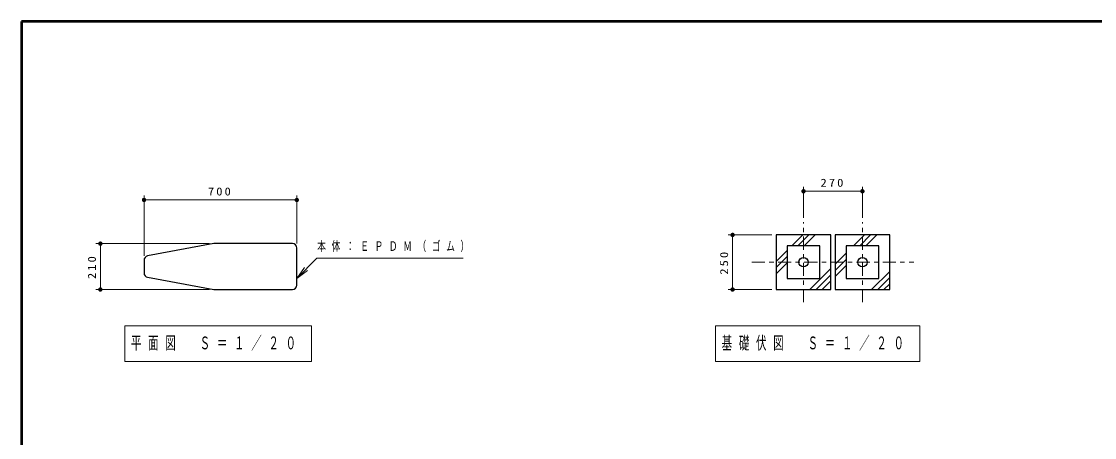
# Model space of a CAD drawing. Units: millimetres on the paper, scale 1:20. Extents: x 1295 to 1680, y 0 to 267.
# Drawn here: x 1295 to 1540.8, y 171.7 to 267 of the extents above; entities that cross this region are included whole.
import ezdxf

# ---------------------------------------------------------------- set-up
doc = ezdxf.new("R2010")
doc.units = ezdxf.units.MM
doc.linetypes.add('USER2', pattern=[6, 3, -1, 1, -1])
doc.layers.add('1_20', color=7, linetype='Continuous', lineweight=25)
doc.layers.add('NAKAMURA図枠', color=7, linetype='Continuous', lineweight=13)
doc.styles.add('ＭＳ ゴシック', font='')
doc.styles.get('ＭＳ ゴシック').set_extended_font_data('MS Gothic')

# ---------------------------------------------------------------- blocks, each defined once
blk = doc.blocks.new('filled_dot')
at = {"color": 0, "linetype": 'Continuous', "lineweight": -2, "const_width": 1.25}
blk.add_lwpolyline([(-0.625, 0, 1), (0.625, 0, 1)], format="xyb", close=True, dxfattribs=at)

msp = doc.modelspace()

# ---------------------------------------------------------------- linework, layer by layer
at = {"layer": '1_20', "lineweight": 13}
for p, q in [((1474.146, 222.031), (1474.146, 229.133)), ((1487.646, 222.031), (1487.646, 229.133)), ((1323.073, 213.341), (1323.073, 227.133)), ((1358.073, 216.133), (1358.073, 227.133)), ((1474.146, 228.133), (1487.646, 228.133)), ((1323.073, 226.133), (1358.073, 226.133)), ((1466.896, 218.133), (1456.896, 218.133)), ((1457.896, 205.633), (1457.896, 218.133)), ((1471.454, 215.633), (1473.954, 218.133)), ((1472.868, 215.633), (1475.368, 218.133)), ((1474.283, 215.633), (1476.783, 218.133)), ((1485.596, 215.633), (1488.096, 218.133)), ((1487.011, 215.633), (1489.511, 218.133)), ((1488.425, 215.633), (1490.925, 218.133)), ((1338.073, 216.133), (1312.073, 216.133)), ((1313.073, 205.633), (1313.073, 216.133)), ((1467.896, 212.074), (1470.396, 214.574)), ((1481.396, 211.432), (1483.896, 213.932)), ((1467.896, 210.66), (1470.396, 213.16)), ((1467.896, 209.246), (1470.396, 211.746)), ((1481.396, 210.018), (1483.896, 212.518)), ((1358.073, 208.184), (1359.841, 210.659)), ((1358.073, 208.184), (1360.195, 210.306)), ((1360.548, 209.952), (1358.073, 208.184)), ((1475.596, 205.633), (1480.396, 210.432)), ((1477.011, 205.633), (1480.396, 209.018)), ((1481.396, 208.604), (1483.896, 211.104)), ((1489.738, 205.633), (1493.896, 209.79)), ((1478.425, 205.633), (1480.396, 207.604)), ((1491.153, 205.633), (1493.896, 208.376)), ((1492.567, 205.633), (1493.896, 206.961)), ((1338.073, 205.633), (1312.073, 205.633)), ((1466.896, 205.633), (1456.896, 205.633)), ((1318.673, 197.301), (1318.673, 189.168)), ((1361.473, 197.301), (1318.673, 197.301)), ((1361.473, 189.168), (1361.473, 197.301)), ((1453.996, 197.301), (1453.996, 189.168)), ((1500.796, 197.301), (1453.996, 197.301)), ((1500.796, 189.168), (1500.796, 197.301)), ((1318.673, 189.168), (1361.473, 189.168)), ((1453.996, 189.168), (1500.796, 189.168))]:
    msp.add_line(p, q, dxfattribs=at)
at = {"layer": '1_20', "linetype": 'USER2', "lineweight": 13}
for p, q in [((1474.146, 202.734), (1474.146, 221.031)), ((1487.646, 202.734), (1487.646, 221.031)), ((1462.316, 211.883), (1499.395, 211.883))]:
    msp.add_line(p, q, dxfattribs=at)
at = {"layer": '1_20'}
for p, q in [((1480.396, 218.133), (1467.896, 218.133)), ((1467.896, 218.133), (1467.896, 205.633)), ((1480.396, 205.633), (1480.396, 218.133)), ((1493.896, 218.133), (1481.396, 218.133)), ((1481.396, 218.133), (1481.396, 205.633)), ((1493.896, 205.633), (1493.896, 218.133)), ((1339.073, 216.133), (1323.891, 213.322)), ((1357.073, 216.133), (1339.073, 216.133)), ((1358.073, 206.633), (1358.073, 215.133)), ((1477.896, 215.633), (1470.396, 215.633)), ((1470.396, 215.633), (1470.396, 208.133)), ((1477.896, 208.133), (1477.896, 215.633)), ((1491.396, 215.633), (1483.896, 215.633)), ((1483.896, 215.633), (1483.896, 208.133)), ((1491.396, 208.133), (1491.396, 215.633)), ((1323.073, 212.339), (1323.073, 209.426)), ((1323.891, 208.443), (1339.073, 205.633)), ((1470.396, 208.133), (1477.896, 208.133)), ((1483.896, 208.133), (1491.396, 208.133)), ((1339.073, 205.633), (1357.073, 205.633)), ((1467.896, 205.633), (1480.396, 205.633)), ((1481.396, 205.633), (1493.896, 205.633))]:
    msp.add_line(p, q, dxfattribs=at)
at = {"layer": '1_20', "lineweight": 13}
msp.add_lwpolyline([(1358.073, 208.184), (1362.678, 212.789), (1396.196, 212.789)], dxfattribs=at)
at = {"layer": '1_20'}
for centre in [(1474.146, 211.883), (1487.646, 211.883)]:
    msp.add_circle(centre, 1.067, dxfattribs=at)
for centre, start, end in [((1357.073, 215.133), 0, 90), ((1324.073, 212.339), 100.48809, 180), ((1324.073, 209.426), 180, 259.51191), ((1357.073, 206.633), 270, 0)]:
    msp.add_arc(centre, 1, start, end, dxfattribs=at)
at = {"layer": 'NAKAMURA図枠', "lineweight": 50}
for p, q in [((1680, 267), (1295, 267)), ((1295, 267), (1295, 0))]:
    msp.add_line(p, q, dxfattribs=at)

# ---------------------------------------------------------------- block references
at = {"layer": '1_20', "lineweight": 13, "xscale": 0.4, "yscale": 0.4}
for p in [(1474.146, 228.133), (1323.073, 226.133)]:
    msp.add_blockref('filled_dot', p, dxfattribs=at)
for p, rotation in [((1487.646, 228.133), 180), ((1358.073, 226.133), 180), ((1313.073, 216.133), 270), ((1457.896, 218.133), 270), ((1313.073, 205.633), 90), ((1457.896, 205.633), 90)]:
    msp.add_blockref('filled_dot', p, dxfattribs=dict(at, rotation=rotation))

# ---------------------------------------------------------------- texts
at = {"layer": '1_20', "style": 'ＭＳ ゴシック'}
for s, insert, char_height, attachment_point in [('\\T1.33;\\W1.15;700', (1340.573, 227.133), 1.833, 8), ('\\T1.33;\\W1.15;270', (1480.896, 229.133), 1.833, 8), ('\\T1.64;\\W0.65;本体：ＥＰＤＭ（ゴム）', (1362.753, 215.439), 2.199, 4), ('\\T1.64;\\W0.6;平面図\u3000Ｓ＝１／２０', (1320.073, 193.234), 2.933, 4), ('\\T1.64;\\W0.6;基礎伏図\u3000Ｓ＝１／２０', (1455.396, 193.234), 2.933, 4)]:
    msp.add_mtext(s, dxfattribs=dict(at, insert=insert, char_height=char_height, attachment_point=attachment_point))
at = {"layer": '1_20', "char_height": 1.833, "attachment_point": 8, "rotation": 90, "style": 'ＭＳ ゴシック'}
for s, insert in [('\\T1.33;\\W1.15;250', (1456.896, 211.883)), ('\\T1.33;\\W1.15;210', (1312.073, 210.883))]:
    msp.add_mtext(s, dxfattribs=dict(at, insert=insert))

doc.saveas('drawing.dxf')
